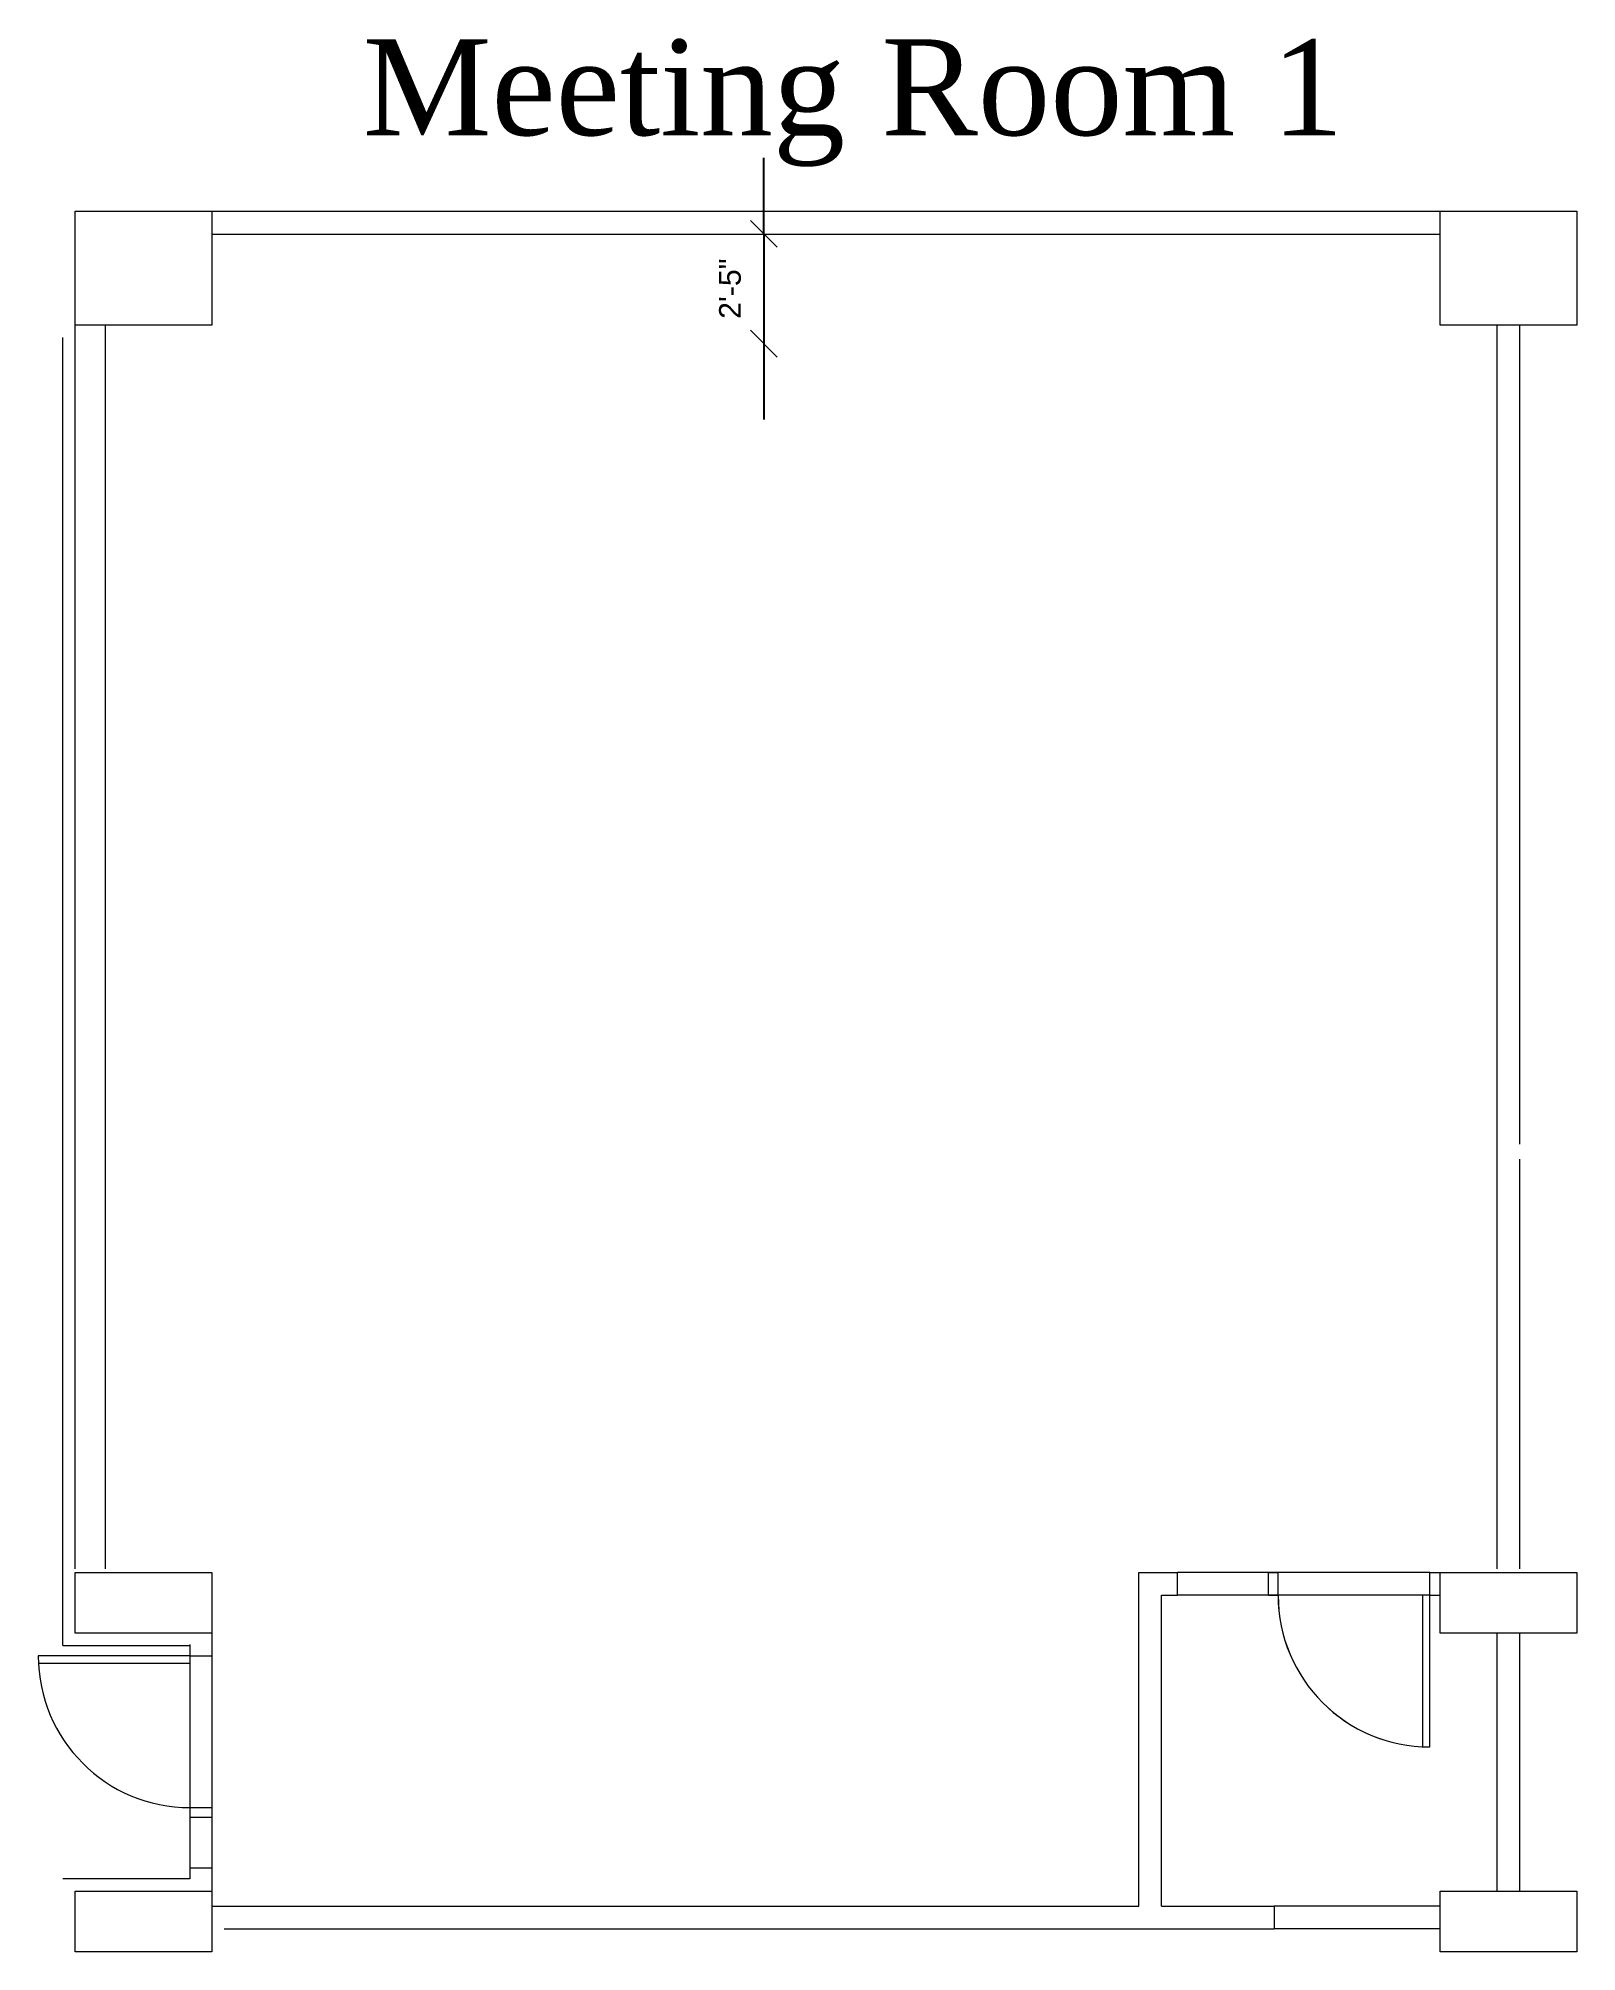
# Model space of a CAD drawing. Header units: inches. Extents: x 3461 to 3867, y 3462 to 3967.
import ezdxf

# ---------------------------------------------------------------- set-up
doc = ezdxf.new("R2010")
doc.units = ezdxf.units.IN
doc.header["$LTSCALE"] = 16
doc.header["$MEASUREMENT"] = 0
doc.layers.get('0').update_dxf_attribs({"lineweight": 15})
for name, color, linetype, lineweight in [('A-COLS', 1, 'Continuous', 15), ('A-DOOR', 2, 'Continuous', 15), ('A-FLOR-EQPT', 5, 'Continuous', 15), ('A-WALL-CMU', 4, 'Continuous', 15), ('A-WALL-FULL', 7, 'Continuous', 15), ('A-WALL-HEAD', 4, 'Continuous', 15), ('Dimension', 7, 'Continuous', 5), ('None', 7, 'Continuous', 5)]:
    doc.layers.add(name, color=color, linetype=linetype, lineweight=lineweight)
doc.styles.add('Arial', font='arial.ttf')
doc.styles.add('Times New Roman (bold)', font='Times New Roman')
doc.dimstyles.new('Arch', dxfattribs={"dimtxt": 5.729167, "dimasz": 10, "dimexe": 10, "dimexo": 5, "dimgap": 0.0625, "dimtad": 1, "dimdec": 3, "dimdsep": 46, "dimlunit": 4, "dimtxsty": 'Arial', "dimblk": 'VW_SLASH', "dimblk1": 'VW_SLASH', "dimblk2": 'VW_SLASH', "dimcen": 0, "dimdle": 5, "dimadec": 0, "dimazin": 0, "dimtfac": 1, "dimtdec": 3, "dimtix": 1, "dimtmove": 0, "dimatfit": 0, "dimldrblk": 'VW_FILLEDARROW', "dimfxl": 1, "dimfrac": 2, "dimtolj": 1, "dimarcsym": 0})

# ---------------------------------------------------------------- blocks, each defined once
blk = doc.blocks.new('B$1636')
at = {"color": 7, "linetype": 'Continuous', "lineweight": 15}
blk.add_lwpolyline([(-8, -18), (-8, 18), (8, 18), (8, -18)], close=True, dxfattribs=at)
blk = doc.blocks.new('Group-1')
at = {"color": 7, "linetype": 'Continuous', "lineweight": 15}
for p, q in [((-170.67, -122.29), (-210.67, -122.29)), ((-210.63, -124.23), (-170.67, -124.23)), ((-170.67, -122.29), (-170.67, -124.23))]:
    blk.add_line(p, q, dxfattribs=at)
blk.add_arc((-170.67, -122.29), 40, 180, 270, dxfattribs=at)
blk = doc.blocks.new('Group-2-1')
at = {"color": 7, "linetype": 'Continuous', "lineweight": 15}
for p, q in [((156.34, -106.29), (154.39, -106.29)), ((154.39, -106.29), (154.39, -146.24)), ((156.34, -146.29), (156.34, -106.29))]:
    blk.add_line(p, q, dxfattribs=at)
blk.add_arc((156.34, -106.29), 40, 180, 270, dxfattribs=at)
blk = doc.blocks.new('Group-3-1')
at = {"color": 7, "linetype": 'Continuous', "lineweight": 15}
for p, q in [((156.33, -106.29), (154.38, -106.29)), ((154.38, -106.29), (154.38, -146.24)), ((156.33, -146.29), (156.33, -106.29))]:
    blk.add_line(p, q, dxfattribs=at)
blk.add_arc((156.33, -106.29), 40, 180, 270, dxfattribs=at)
blk = doc.blocks.new('B$3036')
at = {"color": 7, "linetype": 'Continuous', "lineweight": 15}
blk.add_lwpolyline([(-15, -18), (-15, 18), (15, 18), (15, -18)], close=True, dxfattribs=at)
blk = doc.blocks.new('Group-4-1')
at = {"layer": 'A-DOOR', "color": 250, "linetype": 'Continuous', "lineweight": 15}
for p, q in [((-170.67, -162.29), (-164.92, -162.29)), ((-170.67, -162.29), (-170.67, -164.79)), ((-170.67, -164.79), (-164.92, -164.79)), ((-164.92, -162.29), (-164.92, -164.79))]:
    blk.add_line(p, q, dxfattribs=at)
at = {"layer": 'A-WALL-CMU', "color": 250, "linetype": 'Continuous', "lineweight": 15}
blk.add_line((-200.92, -99.29), (-200.92, 228.71), dxfattribs=at)
at = {"layer": 'A-WALL-FULL', "color": 250, "linetype": 'Continuous', "lineweight": 15}
for p, q in [((-164.92, 258.71), (159.08, 258.71)), ((-164.92, 258.71), (159.08, 258.71)), ((-164.92, 252.71), (159.08, 252.71)), ((-164.92, 252.71), (159.08, 252.71)), ((-192.92, -99.29), (-192.92, 228.71)), ((-192.92, 183.71), (-192.92, 228.71)), ((174.08, -99.29), (174.08, 228.71)), ((174.08, -99.29), (174.08, 228.71)), ((174.08, 183.71), (174.08, 228.71)), ((180.08, 146.7), (180.08, 228.71)), ((180.08, 146.7), (180.08, 228.71)), ((180.08, 183.71), (180.08, 228.71)), ((-204.17, -119.54), (-204.17, 225.46)), ((-204.17, 183.71), (-204.17, 225.46)), ((180.08, 44.2), (180.08, 152.2)), ((180.08, 32.7), (180.08, 140.7)), ((180.08, 24.2), (180.08, 40.2)), ((180.08, 12.7), (180.08, 28.7)), ((180.08, -99.29), (180.08, 8.7)), ((180.08, -99.29), (180.08, 8.7)), ((79.57, -100.29), (89.83, -100.29)), ((79.58, -188.29), (79.57, -100.29)), ((89.83, -106.29), (89.83, -100.29)), ((113.83, -100.29), (116.33, -100.29)), ((113.83, -106.29), (113.83, -100.29)), ((116.33, -106.29), (116.33, -100.29)), ((156.33, -100.29), (159.08, -100.29)), ((156.33, -106.29), (156.33, -100.29)), ((156.33, -106.29), (156.33, -100.29)), ((156.33, -100.29), (159.08, -100.29)), ((85.57, -106.29), (89.83, -106.29)), ((85.58, -188.29), (85.57, -106.29)), ((113.83, -106.29), (116.33, -106.29)), ((156.33, -106.29), (159.08, -106.29)), ((156.33, -106.29), (159.08, -106.29)), ((-164.92, -113.3), (-164.92, -122.29)), ((-204.17, -119.54), (-170.67, -119.54)), ((-170.67, -119.54), (-170.67, -122.29)), ((174.08, -184.29), (174.08, -116.29)), ((174.08, -184.29), (174.08, -116.29)), ((180.08, -184.29), (180.08, -116.29)), ((180.08, -184.29), (180.08, -116.29)), ((-170.67, -122.29), (-164.92, -122.29)), ((-170.67, -181.04), (-204.17, -181.04)), ((-164.92, -178.29), (-170.67, -178.29)), ((-170.67, -178.29), (-170.67, -181.04)), ((-164.92, -178.29), (-164.92, -199.3)), ((-164.92, -188.29), (79.58, -188.29)), ((85.58, -188.29), (115.33, -188.29)), ((115.33, -188.29), (115.33, -194.29)), ((-161.67, -194.29), (115.33, -194.29))]:
    blk.add_line(p, q, dxfattribs=at)
at = {"layer": 'A-WALL-HEAD', "color": 250, "linetype": 'Continuous', "lineweight": 15}
for p, q in [((156.33, -100.29), (89.83, -100.29)), ((156.33, -106.29), (89.83, -106.29)), ((-170.67, -119.29), (-170.67, -179.29)), ((-164.92, -119.29), (-164.92, -179.29)), ((159.09, -188.29), (115.33, -188.29)), ((159.09, -194.29), (115.33, -194.29))]:
    blk.add_line(p, q, dxfattribs=at)
at = {"layer": 'A-COLS', "color": 7, "rotation": 90}
for name, p in [('B$3036', (-182.91, 243.71)), ('B$3036', (177.09, 243.71)), ('B$1636', (-182.92, -108.29)), ('B$1636', (177.08, -108.29)), ('B$1636', (-182.91, -192.29)), ('B$1636', (177.09, -192.29))]:
    blk.add_blockref(name, p, dxfattribs=at)
at = {"layer": 'A-DOOR', "color": 7}
for name in ['Group-3-1', 'Group-2-1', 'Group-1']:
    blk.add_blockref(name, (0, 0), dxfattribs=at)
blk = doc.blocks.new('VW_SLASH')
at = {"layer": 'A-FLOR-EQPT', "color": 0, "linetype": 'ByBlock', "lineweight": -2}
blk.add_line((0, 0), (-1, 0), dxfattribs=at)
at = {"layer": 'A-FLOR-EQPT', "color": 0, "linetype": 'Continuous', "lineweight": 20}
blk.add_lwpolyline([(0.352, 0.352), (-0.352, -0.352)], dxfattribs=at)
blk = doc.blocks.new('*D7')
at = {"layer": 'Dimension', "color": 0, "linetype": 'Continuous', "lineweight": -2}
for p, q in [((3652.54, 3925.51), (3652.54, 3935.51)), ((3652.54, 3915.51), (3652.54, 3886.51)), ((3652.54, 3876.51), (3652.54, 3866.51))]:
    blk.add_line(p, q, dxfattribs=at)
at = {"layer": 'Dimension', "color": 0, "lineweight": -2, "xscale": 10, "yscale": 10, "zscale": 10}
for p, rotation in [((3652.54, 3915.51), 270), ((3652.54, 3886.51), 90)]:
    blk.add_blockref('VW_SLASH', p, dxfattribs=dict(at, rotation=rotation))
at = {"layer": 'Dimension', "color": 0, "lineweight": 5, "insert": (3643.62, 3901.01), "char_height": 5.729, "attachment_point": 5, "rotation": 90, "style": 'Arial'}
blk.add_mtext('\\A1;2\'-5"', dxfattribs=at)
blk = doc.blocks.new('VW_FILLEDARROW')
at = {"layer": 'A-FLOR-EQPT', "linetype": 'Continuous', "lineweight": 0}
blk.add_hatch(color=0, dxfattribs=at).paths.add_polyline_path([(-0.996, 0.267), (0, 0), (-0.996, -0.267)])
at = {"layer": 'A-FLOR-EQPT', "color": 0, "linetype": 'Continuous', "lineweight": 5}
blk.add_lwpolyline([(-0.996, 0.267), (0, 0), (-0.996, -0.267)], close=True, dxfattribs=at)

msp = doc.modelspace()

# ---------------------------------------------------------------- block references
at = {"layer": 'None', "color": 7}
msp.add_blockref('Group-4-1', (3671.8256, 3662.7062), dxfattribs=at)

# ---------------------------------------------------------------- texts
at = {"layer": 'A-FLOR-EQPT', "color": 7, "insert": (3527.6378, 3966.7678), "char_height": 25.277778, "attachment_point": 1, "line_spacing_factor": 1.049861, "style": 'Times New Roman (bold)'}
msp.add_mtext('  Meeting Room 1\\P', dxfattribs=at)

# ---------------------------------------------------------------- dimensions: what is measured, and where the dimension line sits
at = {"layer": 'Dimension', "color": 7, "linetype": 'Continuous', "lineweight": 5}
dim = msp.add_aligned_dim(p1=(3652.5418, 3915.5136), p2=(3652.5418, 3886.5136), distance=0, dimstyle='Arch', override={"dimgap": 6, "dimpost": '<>', "dimtxsty": 'Arial', "dimse1": 1, "dimse2": 1, "dimtmove": 2}, dxfattribs=at)
dim.commit()
dim.dimension.update_dxf_attribs({"geometry": '*D7', "text_midpoint": (3643.6171, 3901.0136)})

doc.saveas('drawing.dxf')
